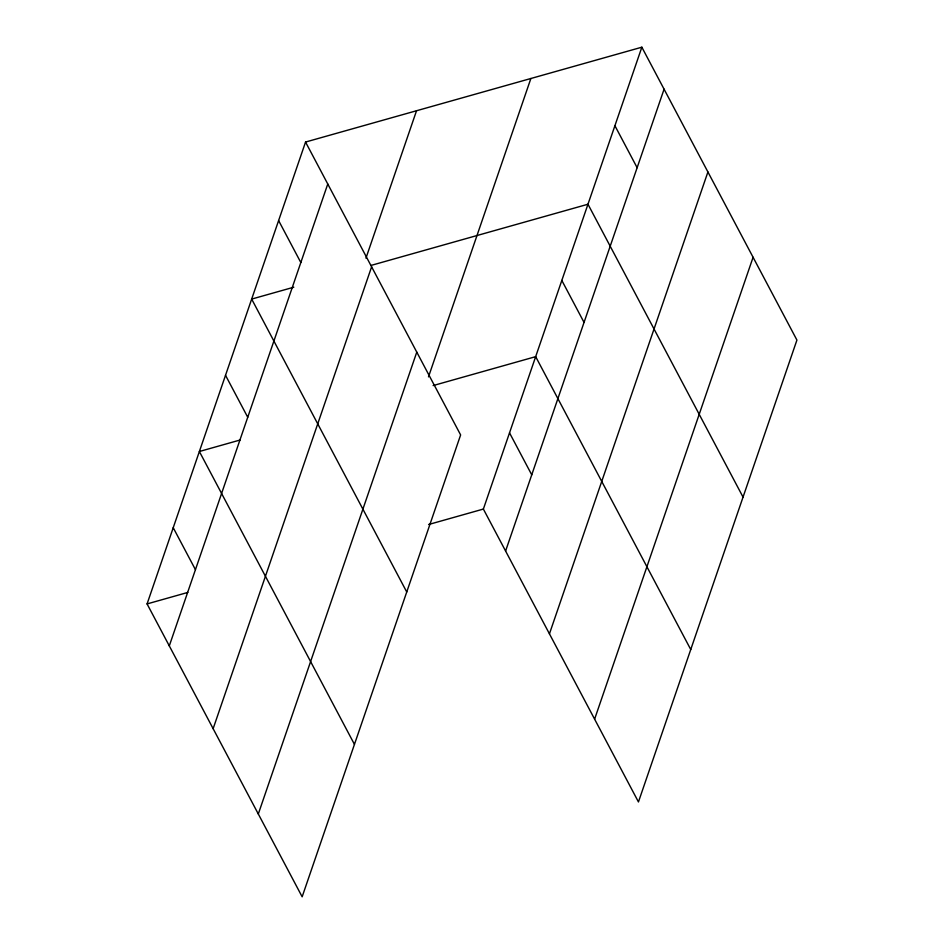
<?xml version="1.0" encoding="UTF-8"?>
<svg xmlns="http://www.w3.org/2000/svg" width="944" height="944" viewBox="0 0 944 944"><rect width="100%" height="100%" fill="white"/><g stroke="black" fill="none" stroke-linecap="round" stroke-linejoin="round"><path stroke-width="1.42" d="M305.549 142.048L460.625 434.936L302.151 896.8L147.075 603.924L305.549 142.048L641.849 47.2L796.925 340.076L638.451 801.952L483.375 509.064L641.849 47.2M169.295 645.885L327.769 184.021M365.953 258.149L416.528 110.755M213.132 728.685L371.617 266.822M258.302 813.999L416.776 352.136M428.493 376.868L530.87 78.505M505.595 551.036L664.08 89.173M549.443 633.837L707.917 171.973M594.614 719.139L753.088 257.275M293.808 287.2L251.67 299.083L406.746 591.971M371.122 265.394L587.97 204.234L743.046 497.11M240.106 440.01L199.373 451.503L354.448 744.379M433.119 385.577L535.673 356.655L690.748 649.531M147.075 603.924L187.809 592.431M428.588 524.522L483.375 509.064M614.91 125.717L637.129 167.678M561.822 280.439L584.041 322.411M509.524 432.859L531.743 474.82M278.61 220.566L300.829 262.538M225.522 375.299L247.741 417.26M173.224 527.708L195.443 569.68"/></g></svg>
